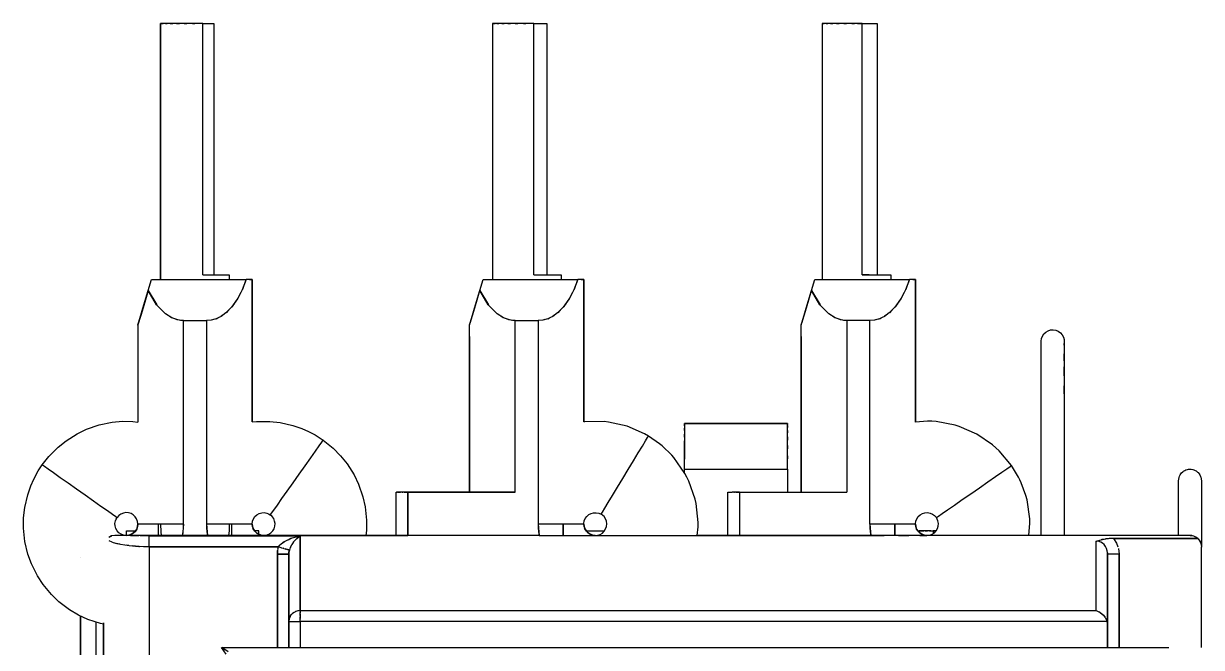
# Model space of a CAD drawing. Header units: millimetres. Extents: x 0 to 56.5, y 0 to 81.
# Drawn here: x 0 to 51.5, y 53.7 to 81 of the extents above; entities that cross this region are included whole.
import ezdxf

# ---------------------------------------------------------------- set-up
doc = ezdxf.new("R2010")
doc.units = ezdxf.units.MM

# ---------------------------------------------------------------- blocks, each defined once
blk = doc.blocks.new('CHINT_0cca9e6cfbf25816a24cd09b1f555f82_FACE_0')
at = {"color": 7, "linetype": 'CONTINUOUS', "true_color": 0x40d9ff}
for p, q in [((5.988, 69.8), (5.988, 81)), ((36.457, 81), (36.67, 81)), ((9.996, 69.8), (9.966, 69.8)), ((9.996, 63.567), (9.996, 69.8)), ((22.925, 70), (23.168, 70)), ((24.496, 69.8), (24.466, 69.8)), ((24.496, 63.571), (24.496, 69.8)), ((38.996, 69.8), (38.966, 69.8)), ((38.996, 63.554), (38.996, 69.8)), ((8.423, 68.084), (8.497, 68.12)), ((22.923, 68.084), (22.997, 68.12)), ((37.423, 68.084), (37.497, 68.12)), ((4.996, 67.8), (4.996, 63.563)), ((45.496, 66.997), (45.496, 66.998)), ((45.496, 66.928), (45.496, 66.997)), ((45.496, 66.997), (45.496, 66.997)), ((45.496, 64.407), (45.496, 63.909)), ((28.896, 63.5), (28.896, 63.5)), ((45.496, 63.459), (45.496, 62.921)), ((45.496, 62.544), (45.496, 62.264)), ((33.396, 61.5), (33.396, 61.512)), ((33.396, 61.5), (33.396, 60.5)), ((16.796, 60.5), (16.796, 58.6)), ((21.496, 60.5), (16.796, 60.5)), ((16.796, 60.5), (21.496, 60.5)), ((21.496, 60.5), (21.496, 60.5)), ((30.809, 60.5), (30.846, 60.5)), ((30.809, 60.5), (30.809, 60.5)), ((30.846, 60.5), (30.905, 60.5)), ((30.846, 60.5), (30.846, 60.5)), ((30.905, 60.5), (30.905, 60.5)), ((31.185, 60.5), (31.296, 60.5)), ((31.185, 60.5), (31.185, 60.5)), ((31.296, 60.5), (31.185, 60.5)), ((31.296, 60.5), (31.296, 58.6)), ((31.296, 60.5), (31.296, 60.5)), ((35.996, 60.5), (35.996, 60.5)), ((45.496, 60.441), (45.496, 60.422)), ((45.496, 59.282), (45.496, 58.866)), ((4.873, 58.774), (4.787, 58.696)), ((4.812, 58.713), (4.787, 58.696)), ((4.818, 58.8), (4.828, 58.8)), ((4.818, 58.8), (4.894, 58.8)), ((4.84, 58.744), (4.824, 58.725)), ((4.918, 58.838), (4.84, 58.744)), ((4.905, 58.816), (4.885, 58.786)), ((4.996, 59.1), (4.953, 58.901)), ((5.896, 58.6), (5.896, 59.1)), ((5.896, 58.6), (5.896, 59.1)), ((7.996, 59.1), (7.996, 59.1)), ((7.996, 59.1), (8.047, 58.6)), ((9.096, 59.1), (9.096, 58.6)), ((9.096, 59.1), (9.096, 58.6)), ((10.01, 58.985), (10.009, 58.99)), ((10.068, 58.847), (10.03, 58.927)), ((10.064, 58.854), (10.043, 58.892)), ((10.121, 58.775), (10.093, 58.808)), ((10.134, 58.759), (10.121, 58.775)), ((10.176, 58.718), (10.175, 58.719)), ((10.178, 58.716), (10.176, 58.718)), ((10.198, 58.701), (10.178, 58.716)), ((22.496, 59.1), (22.496, 59.1)), ((22.496, 59.1), (22.547, 58.6)), ((23.596, 58.6), (23.596, 59.1)), ((23.596, 59.1), (23.596, 58.6)), ((24.51, 58.985), (24.509, 58.99)), ((24.546, 58.885), (24.527, 58.937)), ((24.564, 58.854), (24.543, 58.892)), ((24.549, 58.877), (24.546, 58.885)), ((24.607, 58.79), (24.573, 58.84)), ((24.598, 58.8), (25.394, 58.8)), ((24.613, 58.781), (24.607, 58.79)), ((24.666, 58.728), (24.655, 58.738)), ((24.682, 58.714), (24.666, 58.728)), ((24.691, 58.705), (24.682, 58.714)), ((36.996, 59.1), (37.047, 58.6)), ((36.996, 59.1), (36.996, 59.1)), ((38.096, 59.1), (38.096, 58.6)), ((38.096, 58.6), (38.096, 59.1)), ((39.01, 58.985), (39.009, 58.99)), ((39.046, 58.885), (39.027, 58.937)), ((39.064, 58.854), (39.043, 58.892)), ((39.049, 58.877), (39.046, 58.885)), ((39.107, 58.79), (39.073, 58.84)), ((39.113, 58.781), (39.107, 58.79)), ((39.166, 58.729), (39.155, 58.738)), ((39.182, 58.714), (39.166, 58.729)), ((39.191, 58.705), (39.182, 58.714)), ((39.612, 58.8), (39.67, 58.8)), ((39.67, 58.8), (39.727, 58.8)), ((3.874, 58.312), (3.746, 58.36)), ((4.623, 58.618), (4.6, 58.612)), ((4.608, 58.613), (4.606, 58.612)), ((4.712, 58.651), (4.699, 58.644)), ((4.722, 58.655), (4.713, 58.651)), ((4.825, 58.6), (4.777, 58.6)), ((5.092, 58.6), (6.946, 58.6)), ((5.496, 58.582), (12.096, 58.582)), ((12.942, 58.6), (8.047, 58.6)), ((8.047, 58.6), (12.942, 58.6)), ((10.296, 58.644), (10.26, 58.661)), ((10.282, 58.649), (10.278, 58.65)), ((10.39, 58.612), (10.375, 58.616)), ((10.388, 58.612), (10.382, 58.614)), ((11.726, 58.194), (11.763, 58.249)), ((16.796, 58.6), (12.942, 58.6)), ((12.942, 58.6), (16.796, 58.6)), ((22.547, 58.6), (16.796, 58.6)), ((24.796, 58.644), (24.76, 58.662)), ((24.788, 58.647), (24.774, 58.653)), ((24.891, 58.612), (24.875, 58.616)), ((24.889, 58.612), (24.881, 58.614)), ((24.996, 58.6), (24.996, 58.6)), ((24.996, 58.6), (24.996, 58.6)), ((34.017, 58.6), (33.84, 58.6)), ((39.296, 58.644), (39.26, 58.662)), ((39.288, 58.647), (39.274, 58.653)), ((39.39, 58.612), (39.375, 58.616)), ((39.389, 58.612), (39.381, 58.614)), ((46.896, 58.357), (47.113, 58.412)), ((47.437, 58.46), (47.319, 58.446)), ((50.731, 58.469), (50.731, 58.469)), ((5.496, 58.107), (5.074, 58.118)), ((5.496, 58.107), (11.146, 58.107)), ((11.114, 57.966), (11.109, 57.946)), ((11.146, 58.107), (11.144, 58.1)), ((11.157, 58.122), (11.146, 58.107)), ((11.146, 58.107), (11.146, 58.107)), ((11.146, 58.107), (11.146, 58.107)), ((11.146, 58.107), (11.245, 58.076)), ((11.276, 58.066), (11.245, 58.076)), ((11.276, 58.066), (11.344, 58.045)), ((11.382, 58.033), (11.344, 58.045)), ((11.382, 58.033), (11.431, 58.018)), ((11.467, 58.007), (11.431, 58.018)), ((11.467, 58.007), (11.498, 57.997)), ((11.535, 57.986), (11.498, 57.997)), ((11.535, 57.986), (11.557, 57.979)), ((11.588, 57.969), (11.557, 57.979)), ((11.588, 57.969), (11.6, 57.966)), ((11.621, 57.959), (11.6, 57.966)), ((51.496, 53.7), (51.496, 58.1)), ((2.473, 57.632), (2.473, 57.632)), ((46.896, 57), (46.896, 57)), ((47.396, 57), (47.396, 57)), ((47.896, 57), (47.896, 57)), ((11.674, 55.086), (11.712, 55.14)), ((11.837, 55.24), (11.795, 55.215)), ((12.096, 55.328), (12.096, 55.328)), ((12.242, 55.313), (12.242, 55.313)), ((13.096, 55.313), (13.096, 55.313)), ((28.396, 55.313), (28.396, 55.313)), ((28.409, 55.313), (28.409, 55.313)), ((29.396, 55.313), (29.396, 55.313)), ((41.696, 55.313), (41.696, 55.313)), ((41.89, 55.313), (41.89, 55.313)), ((43.196, 55.313), (43.196, 55.313)), ((45.896, 55.313), (45.896, 55.313)), ((47.073, 55.224), (47.178, 55.14)), ((47.193, 55.127), (47.28, 55.022)), ((2.496, 52.2), (2.496, 55.073)), ((3.163, 54.811), (3.163, 52.2)), ((3.496, 54.782), (3.496, 52.2)), ((3.496, 52.2), (3.496, 54.718)), ((11.096, 54.64), (11.096, 54.64)), ((11.596, 53.7), (11.596, 54.837)), ((11.596, 54.837), (11.596, 54.837)), ((11.62, 54.974), (11.61, 54.946)), ((12.096, 54.837), (12.096, 53.7)), ((47.371, 54.837), (12.097, 54.837)), ((12.596, 54.837), (12.596, 54.837)), ((13.096, 54.837), (13.096, 54.837)), ((28.396, 54.837), (28.396, 54.837)), ((28.409, 54.837), (28.409, 54.837)), ((29.396, 54.837), (29.396, 54.837)), ((41.696, 54.837), (41.696, 54.837)), ((43.196, 54.837), (43.196, 54.837)), ((45.896, 54.837), (45.896, 54.837)), ((47.371, 54.837), (47.369, 54.842)), ((12.096, 54.341), (12.096, 54.341)), ((11.096, 54), (11.096, 54))]:
    blk.add_line(p, q, dxfattribs=at)
for points in [[(5.988, 81), (5.988, 81), (5.987, 81), (5.987, 80.958), (5.987, 80.942), (5.987, 80.908), (5.987, 80.57), (5.987, 79.279), (5.987, 69.8)], [(5.988, 81), (5.988, 81), (6.011, 81), (6.029, 81)], [(7.831, 81), (7.502, 81), (7.172, 81), (6.857, 81), (6.573, 81), (6.334, 81), (6.151, 81), (6.034, 81), (5.988, 81)], [(6.049, 81), (6.071, 81), (6.11, 81)], [(6.201, 81), (6.233, 81), (6.283, 81)], [(6.414, 81), (6.471, 81), (6.521, 81)], [(6.688, 81), (6.769, 81), (6.812, 81)], [(7.015, 81), (7.111, 81), (7.14, 81)], [(7.38, 81), (7.475, 81), (7.488, 81)], [(7.831, 81), (8.323, 81), (8.323, 70)], [(7.831, 70), (7.831, 70), (7.831, 81), (7.831, 81)], [(20.506, 81), (20.506, 81), (20.523, 81), (20.539, 81)], [(22.307, 81), (21.977, 81), (21.648, 81), (21.336, 81), (21.058, 81), (20.825, 81), (20.651, 81), (20.543, 81), (20.506, 81), (20.506, 69.8)], [(20.556, 81), (20.576, 81), (20.613, 81)], [(20.698, 81), (20.728, 81), (20.776, 81)], [(20.903, 81), (20.958, 81), (21.007, 81)], [(21.171, 81), (21.249, 81), (21.292, 81)], [(21.492, 81), (21.587, 81), (21.616, 81)], [(21.855, 81), (21.949, 81), (21.963, 81)], [(22.307, 81), (22.879, 81), (22.879, 70)], [(22.307, 70), (22.307, 70), (22.307, 81), (22.307, 81)], [(36.67, 81), (36.339, 81), (36.012, 81), (35.704, 81), (35.431, 81), (35.206, 81), (35.041, 81), (34.942, 81), (34.915, 81), (34.915, 79.906), (34.915, 69.8)], [(34.92, 81), (34.926, 81), (34.939, 81)], [(34.955, 81), (34.972, 81), (35.006, 81)], [(35.085, 81), (35.114, 81), (35.16, 81)], [(35.282, 81), (35.334, 81), (35.382, 81)], [(35.542, 81), (35.618, 81), (35.66, 81)], [(35.858, 81), (35.952, 81), (35.98, 81)], [(36.218, 81), (36.312, 81), (36.325, 81)], [(36.67, 81), (37.326, 81), (37.326, 70)], [(36.67, 70), (36.67, 81), (36.67, 81)], [(5.451, 69.315), (5.596, 69.8), (9.728, 69.8)], [(7.831, 70), (7.831, 70), (8.153, 70), (8.439, 70), (8.677, 70), (8.853, 70), (8.958, 70), (8.987, 70), (8.987, 69.969), (8.987, 69.949), (8.987, 69.8)], [(7.831, 70), (8.092, 70), (8.126, 70)], [(8.211, 70), (8.332, 70), (8.388, 70)], [(8.49, 70), (8.562, 70), (8.625, 70)], [(8.705, 70), (8.749, 70), (8.808, 70)], [(8.864, 70), (8.885, 70), (8.931, 70)], [(8.96, 70), (8.965, 70), (8.974, 70)], [(9.728, 69.8), (9.557, 69.35), (9.364, 68.976)], [(9.725, 69.792), (9.566, 69.369), (9.561, 69.359)], [(9.996, 69.8), (9.728, 69.8), (9.749, 69.8)], [(9.966, 69.8), (9.876, 69.8), (9.728, 69.8)], [(9.885, 69.8), (9.965, 69.8), (9.965, 69.8)], [(9.966, 69.8), (9.996, 69.8), (9.996, 63.567)], [(9.996, 69.8), (9.996, 67.3), (9.996, 67.3)], [(19.951, 69.315), (20.096, 69.8), (24.228, 69.8)], [(22.307, 70), (22.307, 70), (22.632, 70), (22.924, 70), (23.168, 70)], [(22.307, 70), (22.57, 70), (22.605, 70)], [(22.691, 70), (22.814, 70), (22.871, 70)], [(22.976, 70), (23.05, 70), (23.115, 70)], [(23.168, 70), (23.353, 70), (23.467, 70), (23.506, 70), (23.506, 69.8)], [(23.198, 70), (23.243, 70), (23.306, 70)], [(23.366, 70), (23.387, 70), (23.438, 70)], [(23.469, 70), (23.476, 70), (23.506, 70), (23.506, 70)], [(24.228, 69.8), (24.057, 69.35), (23.864, 68.976)], [(24.225, 69.792), (24.066, 69.369), (24.061, 69.359)], [(24.496, 69.8), (24.228, 69.8), (24.249, 69.8)], [(24.466, 69.8), (24.376, 69.8), (24.228, 69.8)], [(24.385, 69.8), (24.465, 69.8), (24.465, 69.8)], [(24.466, 69.8), (24.496, 69.8), (24.496, 63.571)], [(24.496, 69.8), (24.496, 67.3), (24.496, 67.3)], [(34.451, 69.315), (34.596, 69.8), (38.728, 69.8)], [(36.971, 70), (36.935, 70), (36.67, 70), (36.67, 70), (36.998, 70), (37.296, 70), (37.547, 70), (37.741, 70), (37.865, 70), (37.915, 70), (37.915, 70), (37.915, 69.921), (37.915, 69.808), (37.915, 69.8)], [(37.059, 70), (37.183, 70), (37.242, 70)], [(37.35, 70), (37.425, 70), (37.492, 70)], [(37.579, 70), (37.625, 70), (37.692, 70)], [(37.755, 70), (37.777, 70), (37.834, 70)], [(37.868, 70), (37.875, 70), (37.915, 70), (37.915, 70)], [(38.728, 69.8), (38.557, 69.35), (38.364, 68.976)], [(38.725, 69.792), (38.566, 69.369), (38.561, 69.359)], [(38.996, 69.8), (38.728, 69.8), (38.749, 69.8)], [(38.966, 69.8), (38.876, 69.8), (38.728, 69.8)], [(38.885, 69.8), (38.965, 69.8), (38.965, 69.8)], [(38.966, 69.8), (38.996, 69.8), (38.996, 63.554)], [(38.996, 67.3), (38.996, 67.3), (38.996, 69.8)], [(4.996, 67.8), (5.451, 69.315), (5.824, 68.685)], [(4.996, 67.8), (5, 67.814), (5.014, 67.859), (5.037, 67.937), (5.082, 68.086), (5.219, 68.542), (5.451, 69.315)], [(5.451, 69.315), (5.331, 68.915), (5.226, 68.566), (5.125, 68.23), (5.071, 68.051), (5.039, 67.943), (5.015, 67.863), (5.001, 67.815), (4.996, 67.8), (4.996, 63.563)], [(6.189, 68.309), (6.17, 68.322), (5.815, 68.695), (5.452, 69.313)], [(9.498, 69.236), (9.374, 68.99), (9.24, 68.796)], [(19.496, 67.3), (19.496, 67.3), (19.496, 67.8), (19.951, 69.315), (20.324, 68.685)], [(19.496, 67.8), (19.5, 67.814), (19.514, 67.859), (19.537, 67.937), (19.582, 68.086), (19.719, 68.542), (19.951, 69.315)], [(19.496, 60.5), (19.496, 67.8), (19.501, 67.815), (19.515, 67.863), (19.539, 67.943), (19.571, 68.051), (19.625, 68.23), (19.726, 68.566), (19.831, 68.915), (19.951, 69.315)], [(20.689, 68.309), (20.67, 68.322), (20.315, 68.695), (19.952, 69.313)], [(23.998, 69.236), (23.874, 68.99), (23.74, 68.796)], [(33.996, 67.3), (33.996, 67.3), (33.996, 67.8), (34.451, 69.315), (34.824, 68.685)], [(33.996, 60.5), (33.996, 67.8), (34.001, 67.815), (34.015, 67.863), (34.039, 67.943), (34.071, 68.051), (34.125, 68.23), (34.226, 68.566), (34.331, 68.915), (34.451, 69.315)], [(33.996, 67.8), (34, 67.814), (34.014, 67.859), (34.037, 67.937), (34.082, 68.086), (34.219, 68.542), (34.451, 69.315)], [(35.189, 68.309), (35.17, 68.322), (34.815, 68.695), (34.452, 69.313)], [(38.498, 69.236), (38.374, 68.99), (38.24, 68.796)], [(5.952, 68.551), (5.831, 68.675), (5.824, 68.685)], [(6.996, 68), (6.869, 68.007), (6.74, 68.03), (6.478, 68.123), (6.202, 68.296), (5.952, 68.551)], [(9.364, 68.976), (9.354, 68.957), (9.097, 68.594), (8.84, 68.336), (8.634, 68.188), (8.505, 68.124)], [(9.22, 68.768), (9.115, 68.616), (9.105, 68.606)], [(20.452, 68.551), (20.331, 68.675), (20.324, 68.685)], [(21.496, 68), (21.369, 68.007), (21.24, 68.03), (20.978, 68.123), (20.702, 68.296), (20.452, 68.551)], [(23.864, 68.976), (23.854, 68.957), (23.597, 68.594), (23.34, 68.336), (23.134, 68.188), (23.005, 68.124)], [(23.72, 68.768), (23.615, 68.616), (23.605, 68.606)], [(34.952, 68.551), (34.831, 68.675), (34.824, 68.685)], [(35.996, 68), (35.869, 68.007), (35.74, 68.03), (35.478, 68.123), (35.202, 68.296), (34.952, 68.551)], [(38.364, 68.976), (38.354, 68.957), (38.097, 68.594), (37.84, 68.336), (37.634, 68.188), (37.505, 68.124)], [(38.22, 68.768), (38.115, 68.616), (38.105, 68.606)], [(6.472, 68.127), (6.464, 68.13), (6.386, 68.181)], [(6.732, 68.032), (6.716, 68.035), (6.569, 68.09)], [(6.863, 68.008), (6.858, 68.008), (6.823, 68.015)], [(6.996, 59.1), (6.996, 59.1), (6.996, 68), (7.996, 68), (7.996, 59.1)], [(8.422, 68.083), (8.418, 68.081), (8.204, 68.019), (7.996, 68)], [(8.297, 68.046), (8.208, 68.02), (8.205, 68.019)], [(8.568, 68.156), (8.426, 68.085), (8.377, 68.07)], [(8.73, 68.257), (8.646, 68.195), (8.64, 68.192)], [(8.966, 68.462), (8.856, 68.349), (8.846, 68.342)], [(20.972, 68.127), (20.964, 68.13), (20.886, 68.181)], [(21.232, 68.032), (21.216, 68.035), (21.069, 68.09)], [(21.363, 68.008), (21.358, 68.008), (21.323, 68.015)], [(21.496, 60.5), (21.496, 68), (22.496, 68), (22.496, 59.1)], [(22.922, 68.083), (22.918, 68.081), (22.704, 68.019), (22.496, 68)], [(22.797, 68.046), (22.708, 68.02), (22.705, 68.019)], [(23.068, 68.156), (22.926, 68.085), (22.877, 68.07)], [(23.23, 68.257), (23.146, 68.195), (23.14, 68.192)], [(23.466, 68.462), (23.356, 68.349), (23.346, 68.342)], [(35.472, 68.127), (35.464, 68.13), (35.386, 68.181)], [(35.732, 68.032), (35.716, 68.035), (35.569, 68.09)], [(35.863, 68.008), (35.858, 68.008), (35.823, 68.015)], [(36.996, 59.1), (36.996, 68), (35.996, 68), (35.996, 60.5)], [(37.422, 68.083), (37.418, 68.081), (37.204, 68.019), (36.996, 68)], [(37.297, 68.046), (37.208, 68.02), (37.205, 68.019)], [(37.568, 68.156), (37.426, 68.085), (37.377, 68.07)], [(37.73, 68.257), (37.646, 68.195), (37.64, 68.192)], [(37.966, 68.462), (37.856, 68.349), (37.846, 68.342)], [(4.996, 67.8), (4.996, 67.3), (4.996, 67.3)], [(19.496, 67.3), (19.496, 64.462), (19.496, 60.5), (19.496, 67.8)], [(33.996, 67.3), (33.996, 64.462), (33.996, 60.5), (33.996, 67.8)], [(44.496, 58.6), (44.496, 58.849), (44.496, 59.802), (44.496, 60.819), (44.496, 61.866), (44.496, 62.902), (44.496, 63.891), (44.496, 64.797), (44.496, 65.588), (44.496, 66.233), (44.496, 66.711), (44.496, 67.003), (44.496, 67.1), (44.509, 67.214), (44.548, 67.322), (44.611, 67.419), (44.694, 67.498), (44.793, 67.557), (44.903, 67.591), (45.018, 67.6), (45.131, 67.581), (45.238, 67.538), (45.331, 67.471), (45.407, 67.385), (45.462, 67.283), (45.491, 67.172), (45.496, 67.004), (45.496, 66.937), (45.496, 66.711), (45.496, 66.487), (45.496, 66.233), (45.496, 65.892), (45.496, 65.588), (45.496, 65.143), (45.496, 64.797), (45.496, 64.268), (45.496, 63.891), (45.496, 63.296), (45.496, 62.902), (45.496, 62.264), (45.496, 61.866), (45.496, 61.471), (45.496, 60.819), (45.496, 60.422), (45.496, 59.802), (45.496, 59.178), (45.496, 58.849), (45.496, 58.6)], [(4.996, 67.3), (4.996, 64.462), (4.996, 63.563)], [(9.996, 67.3), (9.996, 64.462), (9.996, 63.567)], [(24.496, 67.3), (24.496, 64.462), (24.496, 63.571)], [(38.996, 67.3), (38.996, 64.462), (38.996, 63.554)], [(45.496, 66.702), (45.496, 66.709), (45.496, 66.709)], [(45.496, 66.237), (45.496, 66.244), (45.496, 66.553)], [(45.496, 65.591), (45.496, 65.601), (45.496, 65.983)], [(45.496, 64.802), (45.496, 64.813), (45.496, 65.149)], [(0.82, 61.696), (1.1, 62.052), (1.506, 62.463), (1.859, 62.746), (2.348, 63.054), (2.756, 63.25), (3.302, 63.439), (3.867, 63.556), (4.319, 63.596), (4.772, 63.592), (4.996, 63.563)], [(9.996, 63.567), (10.188, 63.589), (10.765, 63.592), (11.216, 63.542), (11.779, 63.413), (12.167, 63.279), (12.461, 63.148), (12.746, 62.997), (13.092, 62.776)], [(27.322, 62.952), (27.154, 63.049), (26.386, 63.38), (25.57, 63.563), (25.378, 63.584), (24.542, 63.577), (24.496, 63.571)], [(28.896, 63.5), (33.396, 63.5), (33.396, 63.5), (28.896, 63.5)], [(28.896, 63.5), (28.896, 63.45), (28.896, 63.5)], [(28.896, 63.45), (28.896, 63.302), (28.896, 63.064), (28.896, 62.747)], [(28.896, 63.401), (28.896, 63.446), (28.896, 63.447)], [(33.396, 62.747), (33.396, 63.064), (33.396, 63.302), (33.396, 63.45), (33.396, 63.5)], [(33.396, 63.5), (33.396, 63.462), (33.396, 63.453)], [(33.396, 63.413), (33.396, 63.349), (33.396, 63.322)], [(43.194, 61.665), (42.655, 62.305), (42.514, 62.438), (42.368, 62.565), (41.677, 63.036), (40.911, 63.372), (40.726, 63.429), (39.904, 63.581), (39.711, 63.595), (39.517, 63.6), (38.996, 63.554)], [(25.255, 59.528), (25.26, 59.537), (25.311, 59.621), (25.414, 59.792), (25.563, 60.039), (25.75, 60.349), (25.966, 60.707), (26.199, 61.093), (26.437, 61.486), (26.667, 61.867), (26.877, 62.215), (27.055, 62.511), (27.194, 62.739), (27.284, 62.889), (27.321, 62.951), (27.322, 62.952)], [(33.633, 58.6), (29.449, 58.6), (29.494, 58.971), (29.496, 59.165), (29.406, 59.996), (29.364, 60.185), (29.087, 60.974), (29.003, 61.148), (28.911, 61.319), (28.433, 62.005), (28.343, 62.109), (27.916, 62.524), (27.81, 62.612), (27.322, 62.952)], [(28.896, 63.199), (28.896, 63.284), (28.896, 63.29)], [(28.896, 62.902), (28.896, 63.022), (28.896, 63.04)], [(33.396, 63.194), (33.396, 63.118), (33.396, 63.088)], [(33.396, 62.909), (33.396, 62.798), (33.396, 62.771)], [(13.092, 62.776), (13.086, 62.767), (13.029, 62.687), (12.914, 62.524), (12.748, 62.289), (12.539, 61.992), (12.298, 61.651), (12.038, 61.283), (11.772, 60.907), (11.516, 60.544), (11.282, 60.212), (11.082, 59.93), (10.928, 59.712), (10.828, 59.569), (10.786, 59.51), (10.785, 59.508)], [(13.092, 62.776), (13.541, 62.413), (13.859, 62.09), (14.143, 61.737), (14.45, 61.248), (14.646, 60.84), (14.835, 60.294), (14.933, 59.852), (14.993, 59.277), (14.988, 58.824), (14.959, 58.6)], [(28.896, 61.5), (28.896, 61.945), (28.896, 62.747)], [(28.896, 62.747), (28.896, 62.368), (28.896, 61.945)], [(28.896, 62.539), (28.896, 62.676), (28.896, 62.708)], [(33.396, 61.5), (33.396, 61.945), (33.396, 62.747)], [(33.396, 61.945), (33.396, 62.368), (33.396, 62.747)], [(33.396, 62.531), (33.396, 62.404), (33.396, 62.386)], [(28.896, 62.051), (28.896, 62.262), (28.896, 62.31)], [(28.896, 61.5), (28.896, 61.887), (28.896, 61.919)], [(33.396, 62.085), (33.396, 61.962), (33.396, 61.953)], [(3.496, 54.718), (3.357, 54.746), (2.809, 54.928), (2.398, 55.119), (2.009, 55.35), (1.549, 55.699), (1.222, 56.013), (0.854, 56.458), (0.606, 56.837), (0.349, 57.354), (0.194, 57.78), (0.061, 58.342), (0, 58.916), (0.004, 59.369), (0.054, 59.819), (0.183, 60.382), (0.318, 60.77), (0.448, 61.065), (0.644, 61.426), (0.82, 61.696)], [(0.82, 61.696), (0.829, 61.69), (0.909, 61.633), (1.072, 61.518), (1.308, 61.352), (1.604, 61.142), (1.945, 60.901), (2.313, 60.641), (2.689, 60.376), (3.052, 60.12), (3.384, 59.885), (3.666, 59.686), (3.884, 59.532), (4.027, 59.431), (4.086, 59.389), (4.088, 59.388)], [(28.896, 61.34), (28.896, 61.5), (33.396, 61.5)], [(39.907, 59.385), (39.915, 59.391), (39.997, 59.447), (40.16, 59.561), (40.397, 59.725), (40.695, 59.932), (41.038, 60.17), (41.409, 60.427), (41.787, 60.689), (42.152, 60.943), (42.486, 61.174), (42.77, 61.371), (42.989, 61.523), (43.132, 61.623), (43.192, 61.664), (43.194, 61.665)], [(43.95, 58.6), (43.996, 59.138), (43.99, 59.332), (43.87, 60.159), (43.82, 60.347), (43.618, 60.906), (43.561, 61.031), (43.5, 61.155), (43.194, 61.665)], [(50.496, 58.6), (50.496, 59.19), (50.496, 59.896), (50.496, 60.443), (50.496, 60.81), (50.496, 60.985), (50.517, 61.142), (50.536, 61.193), (50.562, 61.248), (50.596, 61.3), (50.63, 61.341), (50.678, 61.386), (50.718, 61.415), (50.777, 61.449), (50.82, 61.468), (50.887, 61.488), (50.932, 61.496), (51.003, 61.5), (51.047, 61.497), (51.118, 61.485), (51.159, 61.473), (51.227, 61.443), (51.263, 61.423), (51.324, 61.377), (51.352, 61.351), (51.403, 61.29), (51.423, 61.26), (51.461, 61.184), (51.471, 61.156), (51.496, 60.985), (51.496, 60.81), (51.496, 60.443), (51.496, 59.896), (51.496, 59.19), (51.496, 58.35), (51.496, 58.1)], [(16.296, 58.6), (16.296, 60.5), (16.309, 60.5)], [(16.296, 58.6), (16.296, 60.5), (16.309, 60.5)], [(16.296, 60.5), (16.299, 60.5), (16.306, 60.5), (16.308, 60.5)], [(16.685, 60.5), (16.579, 60.5), (16.484, 60.5), (16.405, 60.5), (16.346, 60.5), (16.309, 60.5)], [(16.313, 60.5), (16.33, 60.5), (16.341, 60.5)], [(16.357, 60.5), (16.37, 60.5), (16.392, 60.5)], [(16.414, 60.5), (16.424, 60.5), (16.472, 60.5), (16.478, 60.5)], [(16.548, 60.5), (16.572, 60.5), (16.575, 60.5)], [(16.636, 60.5), (16.681, 60.5), (16.684, 60.5)], [(16.796, 60.5), (16.685, 60.5), (16.796, 60.5)], [(16.796, 60.5), (16.796, 60.5), (16.796, 60.5)], [(16.796, 58.6), (16.796, 58.6), (16.796, 60.5)], [(30.796, 58.6), (30.796, 60.5), (30.809, 60.5)], [(30.796, 58.6), (30.796, 60.5), (30.809, 60.5)], [(30.796, 60.5), (30.799, 60.5), (30.806, 60.5), (30.808, 60.5)], [(30.813, 60.5), (30.83, 60.5), (30.841, 60.5)], [(30.857, 60.5), (30.87, 60.5), (30.892, 60.5)], [(30.905, 60.5), (30.984, 60.5), (30.984, 60.5)], [(30.914, 60.5), (30.924, 60.5), (30.972, 60.5), (30.978, 60.5)], [(31.185, 60.5), (31.079, 60.5), (30.984, 60.5)], [(31.048, 60.5), (31.072, 60.5), (31.075, 60.5)], [(31.136, 60.5), (31.181, 60.5), (31.184, 60.5)], [(31.296, 60.5), (31.296, 60.5), (35.996, 60.5)], [(31.296, 60.5), (31.296, 58.6), (37.047, 58.6)], [(4.496, 58.6), (4.37, 58.616), (4.263, 58.658), (4.169, 58.722), (4.092, 58.806), (4.035, 58.906), (4.003, 59.016), (3.997, 59.13), (4.017, 59.242), (4.046, 59.318), (4.088, 59.388)], [(4.996, 59.1), (4.996, 59.103), (4.982, 59.217), (4.943, 59.324), (4.881, 59.42), (4.798, 59.499), (4.7, 59.557), (4.59, 59.591), (4.477, 59.6), (4.364, 59.582), (4.258, 59.539), (4.164, 59.474), (4.088, 59.388)], [(9.996, 59.1), (10.013, 59.227), (10.054, 59.333), (10.118, 59.427), (10.203, 59.505), (10.302, 59.561), (10.412, 59.593), (10.526, 59.599), (10.639, 59.579), (10.715, 59.55), (10.785, 59.508)], [(10.496, 58.6), (10.499, 58.6), (10.613, 58.614), (10.72, 58.653), (10.816, 58.716), (10.895, 58.798), (10.953, 58.897), (10.987, 59.006), (10.996, 59.12), (10.978, 59.233), (10.936, 59.339), (10.87, 59.432), (10.785, 59.508)], [(24.496, 59.1), (24.497, 59.126), (24.516, 59.239), (24.56, 59.344), (24.627, 59.437), (24.713, 59.512), (24.814, 59.566), (24.924, 59.595), (25.039, 59.598), (25.151, 59.576), (25.255, 59.528)], [(24.996, 58.6), (25.101, 58.611), (25.209, 58.648), (25.306, 58.708), (25.387, 58.788), (25.448, 58.885), (25.485, 58.993), (25.496, 59.107), (25.481, 59.221), (25.441, 59.328), (25.378, 59.423), (25.321, 59.48), (25.255, 59.528)], [(38.996, 59.1), (38.996, 59.107), (39.011, 59.221), (39.051, 59.328), (39.114, 59.423), (39.198, 59.501), (39.297, 59.558), (39.406, 59.592), (39.52, 59.599), (39.633, 59.581), (39.739, 59.537), (39.832, 59.471), (39.907, 59.385)], [(39.496, 58.6), (39.619, 58.615), (39.726, 58.656), (39.821, 58.719), (39.899, 58.803), (39.955, 58.902), (39.988, 59.012), (39.996, 59.126), (39.977, 59.239), (39.948, 59.315), (39.907, 59.385)], [(4.497, 58.6), (4.496, 58.6), (4.607, 58.613), (4.713, 58.65), (4.808, 58.709), (4.887, 58.788), (4.947, 58.883), (4.984, 58.989), (4.996, 59.1), (4.996, 59.1), (4.933, 58.861)], [(4.996, 59.1), (4.984, 58.989), (4.947, 58.883), (4.887, 58.788), (4.808, 58.709), (4.713, 58.65), (4.607, 58.613), (4.497, 58.6)], [(4.501, 58.601), (4.501, 58.8), (4.818, 58.8)], [(4.501, 58.8), (4.736, 58.8), (4.783, 58.8)], [(6.996, 59.1), (6.551, 59.1), (6.128, 59.1), (5.749, 59.1), (5.433, 59.1), (5.194, 59.1), (5.046, 59.1), (4.996, 59.1)], [(6.026, 58.6), (6.009, 58.762), (5.996, 59.1)], [(6.117, 58.6), (6.442, 58.601), (6.946, 58.6), (6.974, 58.765), (6.991, 58.932), (6.996, 59.1)], [(6.996, 59.1), (6.946, 58.6), (8.047, 58.6)], [(9.996, 59.1), (9.946, 59.1), (9.798, 59.1), (9.56, 59.1), (9.243, 59.1), (8.864, 59.1), (8.441, 59.1), (7.996, 59.1)], [(7.996, 59.1), (8.002, 58.932), (8.019, 58.765), (8.047, 58.6)], [(8.996, 59.1), (8.994, 58.943), (8.986, 58.798), (8.967, 58.6)], [(10.496, 58.6), (10.385, 58.613), (10.279, 58.65), (10.184, 58.709), (10.105, 58.788), (10.046, 58.883), (10.009, 58.989), (9.996, 59.1)], [(10.017, 58.966), (9.996, 59.1), (10.009, 58.989), (10.046, 58.883), (10.105, 58.788), (10.184, 58.709), (10.279, 58.65), (10.385, 58.613), (10.496, 58.6), (10.496, 58.6), (10.495, 58.6)], [(10.289, 58.647), (10.289, 58.8), (10.098, 58.8)], [(10.1, 58.797), (10.177, 58.717), (10.228, 58.682)], [(24.496, 59.1), (24.446, 59.1), (24.298, 59.1), (24.06, 59.1), (23.743, 59.1), (23.364, 59.1), (22.941, 59.1), (22.496, 59.1)], [(22.496, 59.1), (22.502, 58.932), (22.519, 58.765), (22.547, 58.6)], [(24.996, 58.6), (24.885, 58.613), (24.779, 58.65), (24.684, 58.709), (24.605, 58.788), (24.546, 58.883), (24.509, 58.989), (24.496, 59.1)], [(24.511, 58.983), (24.496, 59.1), (24.496, 59.1), (24.509, 58.989), (24.546, 58.883), (24.605, 58.788), (24.684, 58.709), (24.779, 58.65), (24.885, 58.613), (24.996, 58.6), (24.995, 58.6)], [(24.6, 58.797), (24.677, 58.717), (24.729, 58.681)], [(38.996, 59.1), (38.946, 59.1), (38.798, 59.1), (38.56, 59.1), (38.243, 59.1), (37.864, 59.1), (37.441, 59.1), (36.996, 59.1)], [(36.996, 59.1), (37.002, 58.932), (37.019, 58.765), (37.047, 58.6)], [(39.011, 58.983), (38.996, 59.1), (38.996, 59.1), (39.009, 58.989), (39.046, 58.883), (39.105, 58.788), (39.184, 58.709), (39.279, 58.65), (39.385, 58.613), (39.496, 58.6), (39.495, 58.6)], [(39.496, 58.6), (39.385, 58.613), (39.279, 58.65), (39.184, 58.709), (39.105, 58.788), (39.046, 58.883), (39.009, 58.989), (38.996, 59.1)], [(39.098, 58.8), (39.162, 58.8), (39.162, 58.732)], [(39.1, 58.797), (39.177, 58.717), (39.228, 58.682)], [(39.67, 58.8), (39.57, 58.8), (39.388, 58.8), (39.162, 58.8)], [(39.162, 58.8), (39.322, 58.8), (39.364, 58.8)], [(39.421, 58.8), (39.472, 58.8), (39.523, 58.8)], [(39.609, 58.8), (39.632, 58.8), (39.648, 58.8)], [(39.67, 58.8), (39.763, 58.8), (39.763, 58.681)], [(39.896, 58.8), (39.887, 58.8), (39.763, 58.8)], [(39.763, 58.8), (39.859, 58.8), (39.875, 58.8)], [(3.996, 58.6), (3.852, 58.579), (3.721, 58.516)], [(3.775, 58.542), (3.84, 58.575), (3.848, 58.576)], [(3.874, 58.312), (3.851, 58.318), (3.828, 58.329)], [(3.874, 58.312), (3.911, 58.298), (4.082, 58.255)], [(4.334, 58.6), (4.281, 58.6), (3.996, 58.6)], [(5.092, 58.6), (4.845, 58.6), (4.608, 58.6), (4.282, 58.6), (3.996, 58.6)], [(4.209, 58.223), (4.183, 58.227), (4.082, 58.255)], [(4.083, 58.255), (4.231, 58.217), (4.617, 58.157), (5.033, 58.12)], [(4.677, 58.6), (4.77, 58.6), (5.042, 58.6)], [(5.092, 58.6), (4.844, 58.6), (4.682, 58.6)], [(4.691, 58.642), (4.713, 58.651), (4.755, 58.676)], [(8.047, 58.6), (6.946, 58.6), (5.092, 58.6)], [(5.496, 58.582), (5.292, 58.586), (5.092, 58.6)], [(5.496, 58.582), (5.292, 58.586), (5.092, 58.6)], [(5.317, 58.6), (5.486, 58.6), (5.622, 58.6)], [(12.096, 55.301), (12.096, 55.313), (12.096, 58.582), (5.496, 58.582)], [(5.496, 58.107), (5.496, 58.107), (5.496, 58.21), (5.496, 58.31), (5.496, 58.4), (5.496, 58.478), (5.496, 58.539), (5.496, 58.581), (5.496, 58.582)], [(8.047, 58.6), (8.351, 58.603), (8.624, 58.6)], [(9.255, 58.6), (9.6, 58.6), (9.7, 58.6)], [(10.188, 58.6), (10.273, 58.6), (10.496, 58.6)], [(10.496, 58.6), (10.496, 58.6), (10.496, 58.6)], [(11.19, 58.166), (11.196, 58.174), (11.257, 58.236), (11.403, 58.343), (11.742, 58.496), (12.096, 58.582)], [(11.33, 58.289), (11.368, 58.319), (11.377, 58.324)], [(11.564, 58.416), (11.692, 58.479), (11.717, 58.485)], [(11.725, 58.193), (11.718, 58.183), (11.663, 58.075), (11.621, 57.959), (11.602, 57.87), (11.596, 57.78), (11.596, 54.838)], [(11.763, 58.25), (11.733, 58.207), (11.725, 58.193)], [(11.905, 58.422), (11.808, 58.316), (11.764, 58.25)], [(11.906, 58.423), (11.836, 58.351), (11.822, 58.331)], [(11.949, 58.468), (11.941, 58.462), (11.906, 58.423)], [(11.949, 58.468), (12.096, 58.582), (12.096, 55.313)], [(12.096, 58.582), (11.958, 58.477), (11.949, 58.468)], [(12.096, 58.582), (12.096, 58.582), (12.096, 58.582)], [(12.096, 55.313), (46.896, 55.313), (46.896, 58.357), (46.896, 58.357)], [(22.547, 58.6), (22.851, 58.603), (23.124, 58.6)], [(22.547, 58.6), (31.296, 58.6), (31.296, 58.6)], [(23.755, 58.6), (24.1, 58.6), (24.2, 58.6)], [(24.688, 58.6), (24.773, 58.6), (24.996, 58.6)], [(51.333, 58.469), (51.246, 58.533), (51.159, 58.573), (51.111, 58.587), (51.073, 58.594), (51.035, 58.598), (50.996, 58.6), (37.047, 58.6), (31.296, 58.6)], [(37.047, 58.6), (37.351, 58.603), (37.624, 58.6)], [(38.255, 58.6), (38.6, 58.6), (38.7, 58.6)], [(39.188, 58.6), (39.273, 58.6), (39.496, 58.6)], [(46.9, 58.358), (46.896, 58.357), (46.921, 58.354)], [(46.896, 55.313), (46.896, 58.357), (46.911, 58.355)], [(47.393, 57.839), (47.392, 57.852), (47.381, 57.921), (47.349, 58.026), (47.301, 58.119), (47.241, 58.198), (47.172, 58.261), (47.105, 58.304), (47.048, 58.329), (46.99, 58.346), (46.92, 58.354)], [(47.105, 58.41), (47.238, 58.437), (47.313, 58.446)], [(47.176, 58.425), (47.143, 58.42), (47.114, 58.412)], [(47.651, 58.469), (47.515, 58.466), (47.375, 58.455), (47.181, 58.425)], [(47.652, 58.469), (47.652, 58.469), (47.459, 58.461)], [(47.651, 58.469), (47.652, 58.469), (51.333, 58.469)], [(47.652, 58.469), (47.784, 58.265), (47.842, 58.1)], [(51.333, 58.469), (47.652, 58.469), (47.783, 58.265), (47.784, 58.265)], [(51.009, 58.599), (51.035, 58.598), (51.07, 58.594)], [(51.106, 58.588), (51.107, 58.587), (51.108, 58.587)], [(51.19, 58.558), (51.213, 58.55), (51.227, 58.542)], [(51.278, 58.51), (51.308, 58.491), (51.32, 58.479)], [(51.333, 58.469), (51.397, 58.399), (51.446, 58.317), (51.484, 58.21), (51.496, 58.1)], [(51.333, 58.469), (51.402, 58.392), (51.454, 58.302), (51.485, 58.203), (51.496, 58.1)], [(51.37, 58.429), (51.387, 58.412), (51.391, 58.406)], [(51.441, 58.326), (51.447, 58.317), (51.484, 58.211), (51.484, 58.211)], [(4.607, 58.158), (4.595, 58.159), (4.493, 58.176)], [(5.034, 58.12), (5.009, 58.121), (4.771, 58.143)], [(5.034, 58.12), (5.045, 58.119), (5.073, 58.118)], [(5.496, 58.107), (5.251, 58.11), (5.073, 58.119)], [(11.146, 58.108), (11.146, 58.107), (5.496, 58.107)], [(5.496, 58.107), (5.496, 52.2), (7.496, 52.2)], [(11.109, 57.945), (11.096, 57.78), (11.207, 57.78), (11.318, 57.78), (11.42, 57.78), (11.495, 57.78), (11.545, 57.78), (11.578, 57.78), (11.592, 57.78), (11.596, 57.78), (11.602, 57.87), (11.621, 57.959)], [(11.096, 53.7), (11.096, 57.78), (11.109, 57.945), (11.109, 57.946)], [(11.596, 53.7), (11.596, 57.78), (11.584, 57.78), (11.547, 57.78), (11.487, 57.78), (11.408, 57.78), (11.313, 57.78), (11.207, 57.78), (11.096, 57.78), (11.096, 53.7)], [(11.12, 57.995), (11.146, 58.107), (11.146, 58.107)], [(11.158, 58.123), (11.189, 58.165), (11.19, 58.166)], [(11.596, 54.837), (11.596, 53.7), (11.596, 57.78), (11.596, 54.837)], [(11.623, 57.963), (11.621, 57.959), (11.621, 57.959)], [(11.687, 58.122), (11.669, 58.087), (11.666, 58.081)], [(47.868, 58.029), (47.896, 57.78), (47.834, 57.78), (47.769, 57.78), (47.679, 57.78), (47.595, 57.78), (47.515, 57.78), (47.45, 57.78), (47.41, 57.78), (47.396, 57.78), (47.394, 57.834), (47.393, 57.84)], [(47.393, 57.839), (47.396, 57.78), (47.396, 54.675)], [(47.396, 53.7), (47.396, 54.674), (47.396, 57.78)], [(47.896, 53.7), (47.896, 57.78), (47.785, 57.78), (47.679, 57.78), (47.584, 57.78), (47.505, 57.78), (47.446, 57.78), (47.409, 57.78), (47.396, 57.78), (47.396, 53.7)], [(47.868, 58.03), (47.868, 58.029), (47.896, 57.78), (47.896, 53.7)], [(51.496, 58.1), (51.496, 58.094), (51.496, 58.095)], [(11.623, 54.981), (11.646, 55.044), (11.705, 55.134), (11.784, 55.209), (11.794, 55.215)], [(11.746, 55.173), (11.716, 55.146), (11.712, 55.14)], [(12.096, 55.313), (11.999, 55.307), (11.905, 55.277), (11.803, 55.222), (11.747, 55.173)], [(11.838, 55.241), (11.879, 55.266), (11.893, 55.27)], [(12.096, 55.313), (12.096, 55.313), (11.985, 55.301), (11.893, 55.27)], [(12.096, 55.313), (46.896, 55.313), (47.037, 55.247)], [(12.096, 55.313), (12.096, 55.27), (12.096, 55.209), (12.096, 55.208)], [(12.096, 55.101), (12.096, 55.129), (12.096, 55.207), (12.096, 55.226)], [(12.096, 55.174), (12.096, 55.131), (12.096, 55.13)], [(12.096, 55.129), (12.096, 55.041), (12.096, 55.001)], [(12.097, 55.252), (12.097, 55.27), (12.097, 55.27)], [(46.896, 55.313), (47.007, 55.266), (47.04, 55.245)], [(47.073, 55.225), (47.055, 55.239), (47.038, 55.247)], [(47.072, 55.225), (47.108, 55.202), (47.179, 55.14)], [(47.193, 55.127), (47.19, 55.131), (47.178, 55.14)], [(47.192, 55.128), (47.197, 55.124), (47.272, 55.035), (47.28, 55.022)], [(2.496, 52.2), (2.496, 55.073), (2.496, 54.882), (2.496, 54.121), (2.496, 53.904), (2.496, 53.134), (2.496, 52.371), (2.496, 52.2)], [(3.546, 52.2), (3.496, 52.2), (3.496, 54.782)], [(3.496, 54.718), (3.496, 52.2), (3.496, 52.2)], [(3.496, 54.718), (3.496, 54.279), (3.496, 54.121), (3.496, 53.287), (3.496, 53.134), (3.496, 52.311), (3.496, 52.2)], [(11.649, 55.048), (11.61, 54.948), (11.596, 54.837)], [(11.596, 54.837), (11.603, 54.918), (11.607, 54.938)], [(11.597, 54.846), (11.596, 54.837), (11.596, 54.838)], [(11.596, 54.837), (11.609, 54.837), (11.646, 54.837), (11.705, 54.837), (11.784, 54.837), (11.879, 54.837), (11.985, 54.837)], [(11.598, 54.85), (11.609, 54.943), (11.609, 54.945)], [(11.615, 54.971), (11.62, 54.989), (11.624, 54.999)], [(11.672, 55.084), (11.651, 55.053), (11.649, 55.048)], [(11.985, 54.837), (11.985, 54.837), (12.096, 54.837), (12.096, 53.7)], [(12.096, 54.837), (12.096, 54.939), (12.096, 55.037), (12.096, 55.038)], [(12.096, 54.966), (12.096, 54.941), (12.096, 54.941)], [(47.396, 54.674), (47.39, 54.757), (47.371, 54.837), (12.096, 54.837)], [(47.28, 55.022), (47.287, 55.013), (47.336, 54.926), (47.371, 54.837), (47.371, 54.837)], [(47.312, 54.969), (47.331, 54.938), (47.334, 54.93)], [(47.389, 54.718), (47.396, 54.674), (47.396, 54.674)], [(8.86, 53.406), (8.659, 53.7), (8.665, 53.7), (8.816, 53.597)], [(8.946, 53.508), (8.664, 53.7), (8.665, 53.7)], [(8.665, 53.7), (50.067, 53.7), (50.066, 53.7)]]:
    blk.add_lwpolyline(points, dxfattribs=at)
blk = doc.blocks.new('CHINT_0cca9e6cfbf25816a24cd09b1f555f82')
at = {"true_color": 0x40d9ff}
blk.add_blockref('CHINT_0cca9e6cfbf25816a24cd09b1f555f82_FACE_0', (0, 0), dxfattribs=at)

msp = doc.modelspace()

# ---------------------------------------------------------------- block references
at = {"true_color": 0x40d9ff}
msp.add_blockref('CHINT_0cca9e6cfbf25816a24cd09b1f555f82', (0, 0), dxfattribs=at)

doc.saveas('drawing.dxf')
